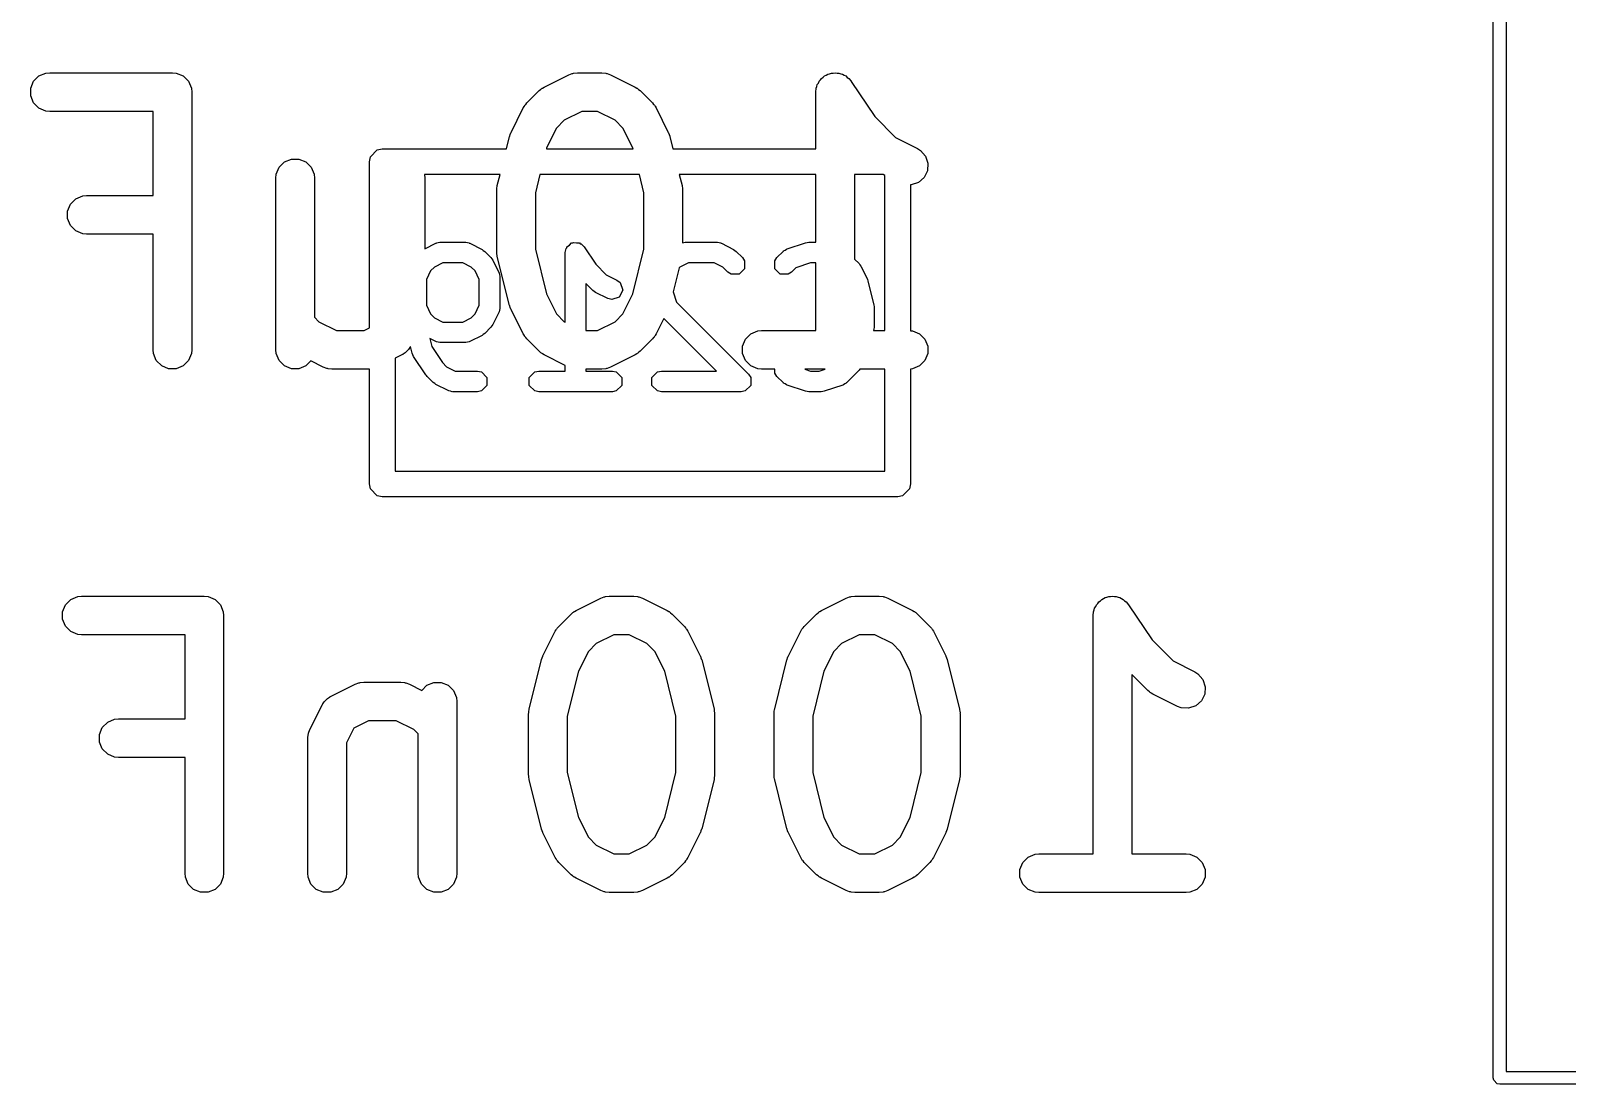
# Model space of a CAD drawing. Header units: inches. Extents: x 0.31 to 2.98, y 0.29 to 1.78.
# Drawn here: x 1.7416 to 1.9763, y 1.0429 to 1.2038 of the extents above; entities that cross this region are included whole.
import ezdxf

# ---------------------------------------------------------------- set-up
doc = ezdxf.new("R2010")
doc.units = ezdxf.units.IN
doc.header["$MEASUREMENT"] = 0
doc.layers.add('BLACK', color=250, linetype='CONTINUOUS')

msp = doc.modelspace()

# ---------------------------------------------------------------- linework, layer by layer
at = {"layer": 'BLACK', "linetype": 'CONTINUOUS'}
for p, q in [((1.96498, 1.04392), (1.96498, 1.2644)), ((1.96695, 1.26341), (1.96695, 1.04491)), ((1.74283, 1.1969), (1.74389, 1.19734)), ((1.74389, 1.19734), (1.74447, 1.1974)), ((1.74447, 1.1974), (1.76322, 1.1974)), ((1.76322, 1.1974), (1.76379, 1.19734)), ((1.76379, 1.19734), (1.76486, 1.1969)), ((1.82001, 1.19521), (1.82376, 1.19709)), ((1.82376, 1.19709), (1.8243, 1.19729)), ((1.8243, 1.19729), (1.82441, 1.1973)), ((1.82441, 1.1973), (1.82451, 1.19734)), ((1.82451, 1.19734), (1.82508, 1.1974)), ((1.82508, 1.1974), (1.82883, 1.1974)), ((1.82883, 1.1974), (1.82941, 1.19734)), ((1.82941, 1.19734), (1.82951, 1.1973)), ((1.82951, 1.1973), (1.82961, 1.19729)), ((1.82961, 1.19729), (1.83015, 1.19709)), ((1.83015, 1.19709), (1.8339, 1.19521)), ((1.86308, 1.19701), (1.86333, 1.19718)), ((1.86333, 1.19718), (1.86361, 1.19723)), ((1.86361, 1.19723), (1.86388, 1.19734)), ((1.86388, 1.19734), (1.86417, 1.19734)), ((1.86417, 1.19734), (1.86446, 1.1974)), ((1.86446, 1.1974), (1.86474, 1.19734)), ((1.86474, 1.19734), (1.86503, 1.19734)), ((1.86503, 1.19734), (1.8653, 1.19723)), ((1.8653, 1.19723), (1.86559, 1.19717)), ((1.86559, 1.19717), (1.86583, 1.19701)), ((1.74157, 1.19502), (1.74201, 1.19609)), ((1.74157, 1.19387), (1.74157, 1.19502)), ((1.74201, 1.19609), (1.74283, 1.1969)), ((1.76486, 1.1969), (1.76567, 1.19609)), ((1.76567, 1.19609), (1.76611, 1.19502)), ((1.76611, 1.19502), (1.76617, 1.19445)), ((1.81925, 1.19466), (1.81947, 1.19485)), ((1.81947, 1.19485), (1.81952, 1.1949)), ((1.81952, 1.1949), (1.81961, 1.19496)), ((1.81961, 1.19496), (1.81969, 1.19503)), ((1.81969, 1.19503), (1.81977, 1.19506)), ((1.81977, 1.19506), (1.82001, 1.19521)), ((1.8339, 1.19521), (1.83415, 1.19506)), ((1.83415, 1.19506), (1.83422, 1.19503)), ((1.83422, 1.19503), (1.8343, 1.19496)), ((1.8343, 1.19496), (1.83439, 1.1949)), ((1.83439, 1.1949), (1.83444, 1.19485)), ((1.83444, 1.19485), (1.83467, 1.19466)), ((1.8615, 1.19445), (1.86156, 1.19502)), ((1.86156, 1.19502), (1.86167, 1.19529)), ((1.86167, 1.19529), (1.86173, 1.19558)), ((1.86173, 1.19558), (1.86189, 1.19582)), ((1.86189, 1.19582), (1.862, 1.19609)), ((1.862, 1.19609), (1.86221, 1.19629)), ((1.86221, 1.19629), (1.86237, 1.19654)), ((1.86237, 1.19654), (1.86261, 1.1967)), ((1.86261, 1.1967), (1.86281, 1.1969)), ((1.86281, 1.1969), (1.86308, 1.19701)), ((1.86583, 1.19701), (1.86609, 1.1969)), ((1.86609, 1.1969), (1.8663, 1.19669)), ((1.8663, 1.19669), (1.86654, 1.19653)), ((1.86654, 1.19653), (1.86691, 1.19609)), ((1.86691, 1.19609), (1.86691, 1.19609)), ((1.86691, 1.19609), (1.86691, 1.19609)), ((1.86691, 1.19609), (1.86691, 1.19608)), ((1.86691, 1.19608), (1.8705, 1.1907)), ((1.74201, 1.19281), (1.74157, 1.19387)), ((1.74283, 1.19199), (1.74201, 1.19281)), ((1.76617, 1.19445), (1.76617, 1.15508)), ((1.817, 1.19234), (1.81707, 1.19242)), ((1.81707, 1.19242), (1.81713, 1.19251)), ((1.81713, 1.19251), (1.81719, 1.19256)), ((1.81719, 1.19256), (1.81737, 1.19278)), ((1.81737, 1.19278), (1.81925, 1.19466)), ((1.83467, 1.19466), (1.83655, 1.19278)), ((1.83655, 1.19278), (1.83673, 1.19256)), ((1.83673, 1.19256), (1.83679, 1.19251)), ((1.83679, 1.19251), (1.83685, 1.19242)), ((1.83685, 1.19242), (1.83691, 1.19234)), ((1.8615, 1.18578), (1.8615, 1.19445)), ((1.8615, 1.19445), (1.8615, 1.19445)), ((1.8615, 1.19445), (1.8615, 1.19445)), ((1.8615, 1.19445), (1.8615, 1.19445)), ((1.74389, 1.19155), (1.74283, 1.19199)), ((1.74447, 1.19149), (1.74389, 1.19155)), ((1.76026, 1.19149), (1.74447, 1.19149)), ((1.76026, 1.17865), (1.76026, 1.19149)), ((1.81494, 1.18827), (1.81682, 1.19202)), ((1.81682, 1.19202), (1.81698, 1.19227)), ((1.81698, 1.19227), (1.817, 1.19234)), ((1.82308, 1.19014), (1.82189, 1.18895)), ((1.82578, 1.19149), (1.82308, 1.19014)), ((1.82814, 1.19149), (1.82578, 1.19149)), ((1.83083, 1.19014), (1.82814, 1.19149)), ((1.83203, 1.18895), (1.83083, 1.19014)), ((1.83691, 1.19234), (1.83694, 1.19227)), ((1.83694, 1.19227), (1.8371, 1.19202)), ((1.8371, 1.19202), (1.83897, 1.18827)), ((1.8705, 1.1907), (1.8737, 1.1875)), ((1.81472, 1.18766), (1.81474, 1.18771)), ((1.81474, 1.18773), (1.81483, 1.18797)), ((1.81474, 1.18771), (1.81474, 1.18773)), ((1.81483, 1.18797), (1.81492, 1.18821)), ((1.81492, 1.18821), (1.81493, 1.18823)), ((1.81493, 1.18823), (1.81494, 1.18827)), ((1.82189, 1.18895), (1.82037, 1.18592)), ((1.83355, 1.18592), (1.83203, 1.18895)), ((1.83897, 1.18827), (1.83899, 1.18823)), ((1.83899, 1.18823), (1.839, 1.18821)), ((1.839, 1.18821), (1.83909, 1.18797)), ((1.83909, 1.18797), (1.83918, 1.18773)), ((1.83918, 1.18773), (1.83918, 1.18771)), ((1.83918, 1.18771), (1.8392, 1.18766)), ((1.79346, 1.18456), (1.79452, 1.18563)), ((1.79452, 1.18563), (1.79528, 1.18578)), ((1.79528, 1.18578), (1.81425, 1.18578)), ((1.81425, 1.18578), (1.81472, 1.18766)), ((1.82037, 1.18592), (1.82034, 1.18578)), ((1.82034, 1.18578), (1.83358, 1.18578)), ((1.83358, 1.18578), (1.83355, 1.18592)), ((1.8392, 1.18766), (1.83967, 1.18578)), ((1.83967, 1.18578), (1.8615, 1.18578)), ((1.8737, 1.1875), (1.87702, 1.18584)), ((1.87702, 1.18584), (1.87751, 1.18553)), ((1.87751, 1.18553), (1.87827, 1.18466)), ((1.77951, 1.18296), (1.78032, 1.18378)), ((1.78032, 1.18378), (1.78139, 1.18422)), ((1.78139, 1.18422), (1.78254, 1.18422)), ((1.78254, 1.18422), (1.78361, 1.18378)), ((1.78361, 1.18378), (1.78442, 1.18296)), ((1.79331, 1.18381), (1.79346, 1.18456)), ((1.79331, 1.15842), (1.79331, 1.18381)), ((1.87827, 1.18466), (1.87863, 1.18357)), ((1.87863, 1.18357), (1.87855, 1.18242)), ((1.77901, 1.18132), (1.77907, 1.1819)), ((1.77901, 1.15508), (1.77901, 1.18132)), ((1.77907, 1.1819), (1.77951, 1.18296)), ((1.78442, 1.18296), (1.78486, 1.1819)), ((1.78486, 1.1819), (1.78492, 1.18132)), ((1.78492, 1.18132), (1.78492, 1.16005)), ((1.81326, 1.18184), (1.80174, 1.18184)), ((1.80174, 1.18184), (1.80179, 1.18132)), ((1.80179, 1.18132), (1.80179, 1.17051)), ((1.81285, 1.18016), (1.81326, 1.18184)), ((1.81935, 1.18184), (1.81866, 1.17908)), ((1.83457, 1.18184), (1.81935, 1.18184)), ((1.83525, 1.17908), (1.83457, 1.18184)), ((1.84065, 1.18184), (1.84107, 1.18016)), ((1.8615, 1.18184), (1.84065, 1.18184)), ((1.8615, 1.17152), (1.8615, 1.18184)), ((1.86741, 1.18184), (1.86741, 1.16894)), ((1.87181, 1.18184), (1.86741, 1.18184)), ((1.87205, 1.18172), (1.87181, 1.18184)), ((1.87205, 1.15803), (1.87205, 1.18172)), ((1.87804, 1.18139), (1.87717, 1.18063)), ((1.87855, 1.18242), (1.87804, 1.18139)), ((1.74845, 1.17815), (1.74952, 1.17859)), ((1.74952, 1.17859), (1.75009, 1.17865)), ((1.75009, 1.17865), (1.76026, 1.17865)), ((1.81276, 1.17959), (1.81279, 1.17981)), ((1.81277, 1.17955), (1.81276, 1.17959)), ((1.81276, 1.17945), (1.81277, 1.17955)), ((1.81276, 1.17007), (1.81276, 1.17945)), ((1.81279, 1.17981), (1.81281, 1.18002)), ((1.81281, 1.18002), (1.81283, 1.18006)), ((1.81283, 1.18006), (1.81285, 1.18016)), ((1.81866, 1.17908), (1.81866, 1.17044)), ((1.83525, 1.17044), (1.83525, 1.17908)), ((1.84107, 1.18016), (1.84109, 1.18006)), ((1.84109, 1.18006), (1.8411, 1.18002)), ((1.8411, 1.18002), (1.84113, 1.17981)), ((1.84113, 1.17981), (1.84116, 1.17959)), ((1.84116, 1.17959), (1.84115, 1.17955)), ((1.84115, 1.17955), (1.84116, 1.17945)), ((1.84116, 1.17945), (1.84116, 1.17142)), ((1.87607, 1.18027), (1.87598, 1.18027)), ((1.87598, 1.18027), (1.87598, 1.158)), ((1.87717, 1.18063), (1.87607, 1.18027)), ((1.7472, 1.17627), (1.74764, 1.17734)), ((1.7472, 1.17512), (1.7472, 1.17627)), ((1.74764, 1.17734), (1.74845, 1.17815)), ((1.74764, 1.17406), (1.7472, 1.17512)), ((1.74845, 1.17324), (1.74764, 1.17406)), ((1.74952, 1.1728), (1.74845, 1.17324)), ((1.75009, 1.17275), (1.74952, 1.1728)), ((1.76026, 1.17275), (1.75009, 1.17275)), ((1.76026, 1.15508), (1.76026, 1.17275)), ((1.80179, 1.17051), (1.80348, 1.17135)), ((1.80348, 1.17135), (1.80355, 1.17137)), ((1.80355, 1.17137), (1.80358, 1.1714)), ((1.80358, 1.1714), (1.80383, 1.17145)), ((1.80383, 1.17145), (1.80407, 1.17152)), ((1.80407, 1.17152), (1.8041, 1.1715)), ((1.8041, 1.1715), (1.80418, 1.17152)), ((1.80418, 1.17152), (1.80793, 1.17152)), ((1.80793, 1.17152), (1.80801, 1.1715)), ((1.80801, 1.1715), (1.80804, 1.17152)), ((1.80804, 1.17152), (1.80829, 1.17145)), ((1.80829, 1.17145), (1.80853, 1.1714)), ((1.80853, 1.1714), (1.80856, 1.17137)), ((1.80856, 1.17137), (1.80863, 1.17135)), ((1.80863, 1.17135), (1.81051, 1.17042)), ((1.82388, 1.17108), (1.8242, 1.1714)), ((1.8242, 1.1714), (1.82436, 1.1714)), ((1.82436, 1.1714), (1.8245, 1.17149)), ((1.8245, 1.17149), (1.82495, 1.1714)), ((1.82495, 1.1714), (1.82541, 1.1714)), ((1.82541, 1.1714), (1.82552, 1.17129)), ((1.82552, 1.17129), (1.82568, 1.17125)), ((1.84116, 1.17142), (1.84132, 1.17145)), ((1.84132, 1.17145), (1.84156, 1.17152)), ((1.84156, 1.17152), (1.8416, 1.1715)), ((1.8416, 1.1715), (1.84168, 1.17152)), ((1.84168, 1.17152), (1.84636, 1.17152)), ((1.84636, 1.17152), (1.84644, 1.1715)), ((1.84644, 1.1715), (1.84647, 1.17152)), ((1.84647, 1.17152), (1.84672, 1.17145)), ((1.84672, 1.17145), (1.84697, 1.1714)), ((1.84697, 1.1714), (1.84699, 1.17137)), ((1.84699, 1.17137), (1.84707, 1.17135)), ((1.84707, 1.17135), (1.84894, 1.17042)), ((1.85711, 1.1705), (1.85993, 1.17144)), ((1.85993, 1.17144), (1.86018, 1.17147)), ((1.86018, 1.17147), (1.86042, 1.17152)), ((1.86042, 1.17152), (1.8615, 1.17152)), ((1.81051, 1.17042), (1.81071, 1.17026)), ((1.81071, 1.17026), (1.81092, 1.17012)), ((1.81092, 1.17012), (1.81186, 1.16918)), ((1.81186, 1.16918), (1.812, 1.16897)), ((1.812, 1.16897), (1.81215, 1.16877)), ((1.81277, 1.16997), (1.81276, 1.17007)), ((1.81276, 1.16993), (1.81277, 1.16997)), ((1.81279, 1.16972), (1.81276, 1.16993)), ((1.81281, 1.1695), (1.81279, 1.16972)), ((1.81283, 1.16946), (1.81281, 1.1695)), ((1.81285, 1.16936), (1.81283, 1.16946)), ((1.81472, 1.16186), (1.81285, 1.16936)), ((1.81866, 1.17044), (1.82037, 1.16361)), ((1.82323, 1.16994), (1.82335, 1.17055)), ((1.82323, 1.15931), (1.82323, 1.16994)), ((1.82335, 1.17055), (1.82346, 1.17066)), ((1.82346, 1.17066), (1.82349, 1.17082)), ((1.82349, 1.17082), (1.82388, 1.17108)), ((1.82568, 1.17125), (1.82611, 1.17082)), ((1.82611, 1.17082), (1.8279, 1.16814)), ((1.83355, 1.16361), (1.83525, 1.17044)), ((1.84894, 1.17042), (1.84914, 1.17026)), ((1.84914, 1.17026), (1.84935, 1.17012)), ((1.84935, 1.17012), (1.85029, 1.16918)), ((1.85029, 1.16918), (1.85063, 1.16867)), ((1.85522, 1.16867), (1.85556, 1.16918)), ((1.85556, 1.16918), (1.8565, 1.17012)), ((1.8565, 1.17012), (1.85656, 1.17016)), ((1.85656, 1.17016), (1.85658, 1.1702)), ((1.85658, 1.1702), (1.8568, 1.17032)), ((1.8568, 1.17032), (1.85701, 1.17046)), ((1.85701, 1.17046), (1.85705, 1.17046)), ((1.85705, 1.17046), (1.85711, 1.1705)), ((1.86741, 1.16894), (1.8681, 1.16825)), ((1.80266, 1.16714), (1.80201, 1.16582)), ((1.80324, 1.16771), (1.80266, 1.16714)), ((1.80455, 1.16837), (1.80324, 1.16771)), ((1.80756, 1.16837), (1.80455, 1.16837)), ((1.80887, 1.16771), (1.80756, 1.16837)), ((1.80945, 1.16714), (1.80887, 1.16771)), ((1.8101, 1.16582), (1.80945, 1.16714)), ((1.81215, 1.16877), (1.81309, 1.1669)), ((1.81309, 1.1669), (1.81311, 1.16682)), ((1.81311, 1.16682), (1.81313, 1.1668)), ((1.81313, 1.1668), (1.81318, 1.16655)), ((1.8279, 1.16814), (1.82949, 1.16655)), ((1.84064, 1.16762), (1.83972, 1.16393)), ((1.84073, 1.16771), (1.84064, 1.16762)), ((1.84205, 1.16837), (1.84073, 1.16771)), ((1.84599, 1.16837), (1.84205, 1.16837)), ((1.8473, 1.16771), (1.84599, 1.16837)), ((1.84806, 1.16696), (1.8473, 1.16771)), ((1.84857, 1.16662), (1.84806, 1.16696)), ((1.84978, 1.16662), (1.84857, 1.16662)), ((1.85063, 1.16747), (1.84978, 1.16662)), ((1.85063, 1.16867), (1.85063, 1.16747)), ((1.85522, 1.16747), (1.85522, 1.16867)), ((1.85607, 1.16662), (1.85522, 1.16747)), ((1.85728, 1.16662), (1.85607, 1.16662)), ((1.85779, 1.16696), (1.85728, 1.16662)), ((1.85846, 1.16763), (1.85779, 1.16696)), ((1.86068, 1.16837), (1.85846, 1.16763)), ((1.8615, 1.16837), (1.86068, 1.16837)), ((1.8615, 1.15803), (1.8615, 1.16837)), ((1.8681, 1.16825), (1.86824, 1.16804)), ((1.86824, 1.16804), (1.86839, 1.16784)), ((1.86839, 1.16784), (1.86933, 1.16596)), ((1.80201, 1.16582), (1.80201, 1.16188)), ((1.8101, 1.16188), (1.8101, 1.16582)), ((1.81318, 1.16655), (1.81325, 1.16631)), ((1.81325, 1.16631), (1.81324, 1.16627)), ((1.81324, 1.16627), (1.81325, 1.1662)), ((1.81325, 1.1662), (1.81325, 1.16151)), ((1.82744, 1.16414), (1.82638, 1.16521)), ((1.82638, 1.16521), (1.82638, 1.15803)), ((1.82949, 1.16655), (1.83113, 1.16573)), ((1.83113, 1.16573), (1.83162, 1.16535)), ((1.83162, 1.16535), (1.832, 1.16421)), ((1.86933, 1.16596), (1.86938, 1.1658)), ((1.86938, 1.1658), (1.86945, 1.16564)), ((1.86945, 1.16564), (1.87039, 1.16189)), ((1.80201, 1.16188), (1.80266, 1.16057)), ((1.80945, 1.16057), (1.8101, 1.16188)), ((1.82037, 1.16361), (1.82189, 1.16057)), ((1.82765, 1.164), (1.82744, 1.16414)), ((1.82785, 1.16385), (1.82765, 1.164)), ((1.82972, 1.16291), (1.82785, 1.16385)), ((1.83032, 1.16275), (1.82972, 1.16291)), ((1.83146, 1.16313), (1.83032, 1.16275)), ((1.832, 1.16421), (1.83146, 1.16313)), ((1.83203, 1.16057), (1.83355, 1.16361)), ((1.83972, 1.16393), (1.84024, 1.16236)), ((1.84024, 1.16236), (1.85123, 1.15137)), ((1.87039, 1.16189), (1.8704, 1.1617)), ((1.78492, 1.16005), (1.78559, 1.15938)), ((1.80266, 1.16057), (1.80324, 1.15999)), ((1.80324, 1.15999), (1.80455, 1.15933)), ((1.80756, 1.15933), (1.80887, 1.15999)), ((1.80887, 1.15999), (1.80945, 1.16057)), ((1.81309, 1.1608), (1.81215, 1.15893)), ((1.81311, 1.16088), (1.81309, 1.1608)), ((1.81313, 1.16091), (1.81311, 1.16088)), ((1.81318, 1.16115), (1.81313, 1.16091)), ((1.81325, 1.1614), (1.81318, 1.16115)), ((1.81325, 1.16151), (1.81324, 1.16143)), ((1.81324, 1.16143), (1.81325, 1.1614)), ((1.81474, 1.16182), (1.81472, 1.16186)), ((1.81474, 1.1618), (1.81474, 1.16182)), ((1.81483, 1.16156), (1.81474, 1.1618)), ((1.81492, 1.16131), (1.81483, 1.16156)), ((1.81493, 1.1613), (1.81492, 1.16131)), ((1.81494, 1.16125), (1.81493, 1.1613)), ((1.81682, 1.15751), (1.81494, 1.16125)), ((1.82189, 1.16057), (1.82308, 1.15938)), ((1.83083, 1.15938), (1.83203, 1.16057)), ((1.83828, 1.15987), (1.8371, 1.15751)), ((1.84631, 1.15183), (1.83828, 1.15987)), ((1.8704, 1.1617), (1.87043, 1.16151)), ((1.87043, 1.16151), (1.87043, 1.1587)), ((1.78559, 1.15938), (1.78829, 1.15803)), ((1.78829, 1.15803), (1.79252, 1.15803)), ((1.79252, 1.15803), (1.79331, 1.15842)), ((1.80455, 1.15933), (1.80756, 1.15933)), ((1.81051, 1.15729), (1.80863, 1.15635)), ((1.81071, 1.15744), (1.81051, 1.15729)), ((1.81092, 1.15758), (1.81071, 1.15744)), ((1.81186, 1.15852), (1.81092, 1.15758)), ((1.812, 1.15873), (1.81186, 1.15852)), ((1.81215, 1.15893), (1.812, 1.15873)), ((1.81698, 1.15726), (1.81682, 1.15751)), ((1.817, 1.15719), (1.81698, 1.15726)), ((1.81707, 1.1571), (1.817, 1.15719)), ((1.82308, 1.15938), (1.82323, 1.15931)), ((1.82638, 1.15803), (1.82814, 1.15803)), ((1.82814, 1.15803), (1.83083, 1.15938)), ((1.83691, 1.15719), (1.83685, 1.1571)), ((1.83694, 1.15726), (1.83691, 1.15719)), ((1.8371, 1.15751), (1.83694, 1.15726)), ((1.85075, 1.15672), (1.85157, 1.15753)), ((1.85157, 1.15753), (1.85263, 1.15797)), ((1.85263, 1.15797), (1.85321, 1.15803)), ((1.85321, 1.15803), (1.8615, 1.15803)), ((1.87039, 1.15831), (1.87032, 1.15803)), ((1.87032, 1.15803), (1.87205, 1.15803)), ((1.8704, 1.15851), (1.87039, 1.15831)), ((1.87043, 1.1587), (1.8704, 1.15851)), ((1.87598, 1.158), (1.87628, 1.15797)), ((1.87628, 1.15797), (1.87734, 1.15753)), ((1.87734, 1.15753), (1.87816, 1.15672)), ((1.76032, 1.1545), (1.76026, 1.15508)), ((1.76617, 1.15508), (1.76611, 1.1545)), ((1.77907, 1.1545), (1.77901, 1.15508)), ((1.79902, 1.1549), (1.79877, 1.15462)), ((1.7993, 1.15514), (1.79902, 1.1549)), ((1.79948, 1.15543), (1.7993, 1.15514)), ((1.79953, 1.15549), (1.79948, 1.15543)), ((1.79954, 1.15553), (1.79953, 1.15549)), ((1.79958, 1.1556), (1.79954, 1.15553)), ((1.79984, 1.15456), (1.79958, 1.1556)), ((1.80348, 1.15635), (1.80252, 1.15683)), ((1.80252, 1.15683), (1.80283, 1.15559)), ((1.80283, 1.15559), (1.80447, 1.15314)), ((1.80355, 1.15633), (1.80348, 1.15635)), ((1.80358, 1.1563), (1.80355, 1.15633)), ((1.80383, 1.15625), (1.80358, 1.1563)), ((1.80407, 1.15619), (1.80383, 1.15625)), ((1.8041, 1.1562), (1.80407, 1.15619)), ((1.80418, 1.15618), (1.8041, 1.1562)), ((1.80793, 1.15618), (1.80418, 1.15618)), ((1.80801, 1.1562), (1.80793, 1.15618)), ((1.80804, 1.15619), (1.80801, 1.1562)), ((1.80829, 1.15625), (1.80804, 1.15619)), ((1.80853, 1.1563), (1.80829, 1.15625)), ((1.80856, 1.15633), (1.80853, 1.1563)), ((1.80863, 1.15635), (1.80856, 1.15633)), ((1.81713, 1.15702), (1.81707, 1.1571)), ((1.81719, 1.15696), (1.81713, 1.15702)), ((1.81737, 1.15674), (1.81719, 1.15696)), ((1.81925, 1.15486), (1.81737, 1.15674)), ((1.81947, 1.15468), (1.81925, 1.15486)), ((1.83467, 1.15486), (1.83444, 1.15468)), ((1.83655, 1.15674), (1.83467, 1.15486)), ((1.83673, 1.15696), (1.83655, 1.15674)), ((1.83679, 1.15702), (1.83673, 1.15696)), ((1.83685, 1.1571), (1.83679, 1.15702)), ((1.85031, 1.15565), (1.85075, 1.15672)), ((1.85031, 1.1545), (1.85031, 1.15565)), ((1.87816, 1.15672), (1.8786, 1.15565)), ((1.8786, 1.15565), (1.8786, 1.1545)), ((1.76076, 1.15344), (1.76032, 1.1545)), ((1.76158, 1.15262), (1.76076, 1.15344)), ((1.76264, 1.15218), (1.76158, 1.15262)), ((1.76486, 1.15262), (1.76379, 1.15218)), ((1.76567, 1.15344), (1.76486, 1.15262)), ((1.76611, 1.1545), (1.76567, 1.15344)), ((1.77951, 1.15344), (1.77907, 1.1545)), ((1.78032, 1.15262), (1.77951, 1.15344)), ((1.78139, 1.15218), (1.78032, 1.15262)), ((1.78361, 1.15262), (1.78254, 1.15218)), ((1.78437, 1.15338), (1.78361, 1.15262)), ((1.78627, 1.15243), (1.78437, 1.15338)), ((1.79828, 1.15431), (1.79724, 1.15379)), ((1.79724, 1.15379), (1.79724, 1.13656)), ((1.79838, 1.15437), (1.79828, 1.15431)), ((1.79843, 1.15439), (1.79838, 1.15437)), ((1.79848, 1.15443), (1.79843, 1.15439)), ((1.79877, 1.15462), (1.79848, 1.15443)), ((1.79996, 1.15432), (1.79984, 1.15456)), ((1.80006, 1.15407), (1.79996, 1.15432)), ((1.80193, 1.15126), (1.80006, 1.15407)), ((1.80447, 1.15314), (1.80511, 1.15249)), ((1.80511, 1.15249), (1.80643, 1.15183)), ((1.81952, 1.15462), (1.81947, 1.15468)), ((1.81961, 1.15456), (1.81952, 1.15462)), ((1.81969, 1.1545), (1.81961, 1.15456)), ((1.81977, 1.15447), (1.81969, 1.1545)), ((1.82001, 1.15431), (1.81977, 1.15447)), ((1.82323, 1.1527), (1.82001, 1.15431)), ((1.82323, 1.15183), (1.82323, 1.1527)), ((1.8339, 1.15431), (1.83015, 1.15243)), ((1.83415, 1.15447), (1.8339, 1.15431)), ((1.83422, 1.1545), (1.83415, 1.15447)), ((1.8343, 1.15456), (1.83422, 1.1545)), ((1.83439, 1.15462), (1.8343, 1.15456)), ((1.83444, 1.15468), (1.83439, 1.15462)), ((1.85075, 1.15344), (1.85031, 1.1545)), ((1.85157, 1.15262), (1.85075, 1.15344)), ((1.85263, 1.15218), (1.85157, 1.15262)), ((1.87734, 1.15262), (1.87628, 1.15218)), ((1.87816, 1.15344), (1.87734, 1.15262)), ((1.8786, 1.1545), (1.87816, 1.15344)), ((1.76379, 1.15218), (1.76264, 1.15218)), ((1.78254, 1.15218), (1.78139, 1.15218)), ((1.78681, 1.15223), (1.78627, 1.15243)), ((1.78691, 1.15222), (1.78681, 1.15223)), ((1.78701, 1.15218), (1.78691, 1.15222)), ((1.78759, 1.15212), (1.78701, 1.15218)), ((1.79321, 1.15212), (1.78759, 1.15212)), ((1.79331, 1.15213), (1.79321, 1.15212)), ((1.79331, 1.1346), (1.79331, 1.15213)), ((1.80204, 1.15115), (1.80193, 1.15126)), ((1.80213, 1.15102), (1.80204, 1.15115)), ((1.80307, 1.15008), (1.80213, 1.15102)), ((1.80643, 1.15183), (1.8098, 1.15183)), ((1.8098, 1.15183), (1.81041, 1.15171)), ((1.81041, 1.15171), (1.81126, 1.15086)), ((1.81126, 1.15086), (1.81126, 1.14966)), ((1.81772, 1.15086), (1.81858, 1.15171)), ((1.81772, 1.14966), (1.81772, 1.15086)), ((1.81858, 1.15171), (1.81918, 1.15183)), ((1.81918, 1.15183), (1.82323, 1.15183)), ((1.82883, 1.15212), (1.82638, 1.15212)), ((1.82638, 1.15212), (1.82638, 1.15183)), ((1.82638, 1.15183), (1.83043, 1.15183)), ((1.82941, 1.15218), (1.82883, 1.15212)), ((1.82951, 1.15222), (1.82941, 1.15218)), ((1.82961, 1.15223), (1.82951, 1.15222)), ((1.83015, 1.15243), (1.82961, 1.15223)), ((1.83043, 1.15183), (1.83103, 1.15171)), ((1.83103, 1.15171), (1.83188, 1.15086)), ((1.83188, 1.15086), (1.83188, 1.14966)), ((1.83647, 1.15086), (1.83732, 1.15171)), ((1.83647, 1.14966), (1.83647, 1.15086)), ((1.83732, 1.15171), (1.83793, 1.15183)), ((1.83793, 1.15183), (1.84631, 1.15183)), ((1.85123, 1.15137), (1.85157, 1.15086)), ((1.85157, 1.15086), (1.85157, 1.14966)), ((1.85321, 1.15212), (1.85263, 1.15218)), ((1.85522, 1.15212), (1.85321, 1.15212)), ((1.85522, 1.15153), (1.85522, 1.15212)), ((1.85556, 1.15102), (1.85522, 1.15153)), ((1.8565, 1.15008), (1.85556, 1.15102)), ((1.85981, 1.15212), (1.86068, 1.15183)), ((1.86291, 1.15212), (1.85981, 1.15212)), ((1.86068, 1.15183), (1.86204, 1.15183)), ((1.86204, 1.15183), (1.86291, 1.15212)), ((1.8681, 1.15196), (1.86622, 1.15008)), ((1.86821, 1.15212), (1.8681, 1.15196)), ((1.87205, 1.15212), (1.86821, 1.15212)), ((1.87205, 1.13656), (1.87205, 1.15212)), ((1.87628, 1.15218), (1.87598, 1.15215)), ((1.87598, 1.15215), (1.87598, 1.1346)), ((1.80328, 1.14994), (1.80307, 1.15008)), ((1.80348, 1.14979), (1.80328, 1.14994)), ((1.80535, 1.14885), (1.80348, 1.14979)), ((1.80543, 1.14883), (1.80535, 1.14885)), ((1.80545, 1.1488), (1.80543, 1.14883)), ((1.8057, 1.14876), (1.80545, 1.1488)), ((1.80594, 1.14869), (1.8057, 1.14876)), ((1.80598, 1.1487), (1.80594, 1.14869)), ((1.80606, 1.14869), (1.80598, 1.1487)), ((1.8098, 1.14869), (1.80606, 1.14869)), ((1.81041, 1.1488), (1.8098, 1.14869)), ((1.81126, 1.14966), (1.81041, 1.1488)), ((1.81858, 1.1488), (1.81772, 1.14966)), ((1.81918, 1.14869), (1.81858, 1.1488)), ((1.83043, 1.14869), (1.81918, 1.14869)), ((1.83103, 1.1488), (1.83043, 1.14869)), ((1.83188, 1.14966), (1.83103, 1.1488)), ((1.83732, 1.1488), (1.83647, 1.14966)), ((1.83793, 1.14869), (1.83732, 1.1488)), ((1.85011, 1.14869), (1.83793, 1.14869)), ((1.85072, 1.1488), (1.85011, 1.14869)), ((1.85157, 1.14966), (1.85072, 1.1488)), ((1.85072, 1.1488), (1.85072, 1.1488)), ((1.85656, 1.15004), (1.8565, 1.15008)), ((1.85658, 1.15001), (1.85656, 1.15004)), ((1.8568, 1.14988), (1.85658, 1.15001)), ((1.85701, 1.14974), (1.8568, 1.14988)), ((1.85705, 1.14974), (1.85701, 1.14974)), ((1.85711, 1.1497), (1.85705, 1.14974)), ((1.85993, 1.14877), (1.85711, 1.1497)), ((1.86018, 1.14873), (1.85993, 1.14877)), ((1.86042, 1.14869), (1.86018, 1.14873)), ((1.8623, 1.14869), (1.86042, 1.14869)), ((1.86255, 1.14873), (1.8623, 1.14869)), ((1.8628, 1.14877), (1.86255, 1.14873)), ((1.86561, 1.1497), (1.8628, 1.14877)), ((1.86568, 1.14974), (1.86561, 1.1497)), ((1.86571, 1.14974), (1.86568, 1.14974)), ((1.86592, 1.14988), (1.86571, 1.14974)), ((1.86614, 1.15001), (1.86592, 1.14988)), ((1.86616, 1.15004), (1.86614, 1.15001)), ((1.86622, 1.15008), (1.86616, 1.15004)), ((1.79724, 1.13656), (1.87205, 1.13656)), ((1.79346, 1.13384), (1.79331, 1.1346)), ((1.79452, 1.13278), (1.79346, 1.13384)), ((1.87583, 1.13384), (1.87477, 1.13278)), ((1.87598, 1.1346), (1.87583, 1.13384)), ((1.79528, 1.13263), (1.79452, 1.13278)), ((1.87402, 1.13263), (1.79528, 1.13263)), ((1.87477, 1.13278), (1.87402, 1.13263)), ((1.7477, 1.11698), (1.74877, 1.11742)), ((1.74877, 1.11742), (1.74934, 1.11748)), ((1.74934, 1.11748), (1.76809, 1.11748)), ((1.76809, 1.11748), (1.76867, 1.11742)), ((1.76867, 1.11742), (1.76973, 1.11698)), ((1.82864, 1.11717), (1.82918, 1.11737)), ((1.82918, 1.11737), (1.82928, 1.11738)), ((1.82928, 1.11738), (1.82938, 1.11742)), ((1.82938, 1.11742), (1.82996, 1.11748)), ((1.82996, 1.11748), (1.83371, 1.11748)), ((1.83371, 1.11748), (1.83428, 1.11742)), ((1.83428, 1.11742), (1.83438, 1.11738)), ((1.83438, 1.11738), (1.83449, 1.11737)), ((1.83449, 1.11737), (1.83503, 1.11717)), ((1.86613, 1.11717), (1.86667, 1.11737)), ((1.86667, 1.11737), (1.86678, 1.11738)), ((1.86678, 1.11738), (1.86688, 1.11742)), ((1.86688, 1.11742), (1.86745, 1.11748)), ((1.86745, 1.11748), (1.8712, 1.11748)), ((1.8712, 1.11748), (1.87178, 1.11742)), ((1.87178, 1.11742), (1.87188, 1.11738)), ((1.87188, 1.11738), (1.87198, 1.11737)), ((1.87198, 1.11737), (1.87252, 1.11717)), ((1.9057, 1.11725), (1.90598, 1.11731)), ((1.90598, 1.11731), (1.90625, 1.11742)), ((1.90625, 1.11742), (1.90654, 1.11742)), ((1.90654, 1.11742), (1.90683, 1.11748)), ((1.90683, 1.11748), (1.90711, 1.11742)), ((1.90711, 1.11742), (1.9074, 1.11742)), ((1.9074, 1.11742), (1.90767, 1.11731)), ((1.90767, 1.11731), (1.90796, 1.11725)), ((1.74645, 1.1151), (1.74689, 1.11617)), ((1.74645, 1.11395), (1.74645, 1.1151)), ((1.74689, 1.11617), (1.7477, 1.11698)), ((1.76973, 1.11698), (1.77055, 1.11617)), ((1.77055, 1.11617), (1.77099, 1.1151)), ((1.77099, 1.1151), (1.77104, 1.11452)), ((1.82435, 1.11492), (1.8244, 1.11498)), ((1.8244, 1.11498), (1.82449, 1.11504)), ((1.82449, 1.11504), (1.82457, 1.11511)), ((1.82457, 1.11511), (1.82464, 1.11514)), ((1.82464, 1.11514), (1.82489, 1.11529)), ((1.82489, 1.11529), (1.82864, 1.11717)), ((1.83503, 1.11717), (1.83878, 1.11529)), ((1.83878, 1.11529), (1.83903, 1.11514)), ((1.83903, 1.11514), (1.8391, 1.11511)), ((1.8391, 1.11511), (1.83918, 1.11504)), ((1.83918, 1.11504), (1.83927, 1.11498)), ((1.83927, 1.11498), (1.83932, 1.11492)), ((1.86184, 1.11492), (1.86189, 1.11498)), ((1.86189, 1.11498), (1.86198, 1.11504)), ((1.86198, 1.11504), (1.86206, 1.11511)), ((1.86206, 1.11511), (1.86214, 1.11514)), ((1.86214, 1.11514), (1.86238, 1.11529)), ((1.86238, 1.11529), (1.86613, 1.11717)), ((1.87252, 1.11717), (1.87627, 1.11529)), ((1.87627, 1.11529), (1.87652, 1.11514)), ((1.87652, 1.11514), (1.87659, 1.11511)), ((1.87659, 1.11511), (1.87667, 1.11504)), ((1.87667, 1.11504), (1.87676, 1.11498)), ((1.87676, 1.11498), (1.87681, 1.11492)), ((1.90387, 1.11453), (1.90393, 1.1151)), ((1.90393, 1.1151), (1.90404, 1.11537)), ((1.90404, 1.11537), (1.9041, 1.11566)), ((1.9041, 1.11566), (1.90426, 1.1159)), ((1.90426, 1.1159), (1.90437, 1.11617)), ((1.90437, 1.11617), (1.90458, 1.11637)), ((1.90458, 1.11637), (1.90474, 1.11661)), ((1.90474, 1.11661), (1.90498, 1.11678)), ((1.90498, 1.11678), (1.90518, 1.11698)), ((1.90518, 1.11698), (1.90545, 1.11709)), ((1.90545, 1.11709), (1.9057, 1.11725)), ((1.90796, 1.11725), (1.9082, 1.11709)), ((1.9082, 1.11709), (1.90846, 1.11698)), ((1.90846, 1.11698), (1.90867, 1.11677)), ((1.90867, 1.11677), (1.90891, 1.11661)), ((1.90891, 1.11661), (1.90928, 1.11617)), ((1.90928, 1.11617), (1.90928, 1.11617)), ((1.90928, 1.11617), (1.90928, 1.11616)), ((1.90928, 1.11616), (1.90928, 1.11616)), ((1.90928, 1.11616), (1.91287, 1.11078)), ((1.74689, 1.11288), (1.74645, 1.11395)), ((1.7477, 1.11207), (1.74689, 1.11288)), ((1.77104, 1.11452), (1.77104, 1.07515)), ((1.82195, 1.1125), (1.822, 1.11259)), ((1.822, 1.11259), (1.82206, 1.11264)), ((1.82206, 1.11264), (1.82225, 1.11286)), ((1.82225, 1.11286), (1.82412, 1.11474)), ((1.82412, 1.11474), (1.82435, 1.11492)), ((1.83932, 1.11492), (1.83955, 1.11474)), ((1.83955, 1.11474), (1.84142, 1.11286)), ((1.84142, 1.11286), (1.84161, 1.11264)), ((1.84161, 1.11264), (1.84167, 1.11259)), ((1.84167, 1.11259), (1.84172, 1.1125)), ((1.85944, 1.1125), (1.8595, 1.11259)), ((1.8595, 1.11259), (1.85956, 1.11264)), ((1.85956, 1.11264), (1.85974, 1.11286)), ((1.85974, 1.11286), (1.86162, 1.11474)), ((1.86162, 1.11474), (1.86184, 1.11492)), ((1.87681, 1.11492), (1.87704, 1.11474)), ((1.87704, 1.11474), (1.87892, 1.11286)), ((1.87892, 1.11286), (1.8791, 1.11264)), ((1.8791, 1.11264), (1.87916, 1.11259)), ((1.87916, 1.11259), (1.87922, 1.1125)), ((1.90387, 1.11452), (1.90387, 1.11453)), ((1.90387, 1.11453), (1.90387, 1.11453)), ((1.90387, 1.11453), (1.90387, 1.11453)), ((1.90387, 1.07811), (1.90387, 1.11452)), ((1.74877, 1.11163), (1.7477, 1.11207)), ((1.74934, 1.11157), (1.74877, 1.11163)), ((1.76514, 1.11157), (1.74934, 1.11157)), ((1.76514, 1.09873), (1.76514, 1.11157)), ((1.81982, 1.10835), (1.82169, 1.1121)), ((1.82169, 1.1121), (1.82185, 1.11234)), ((1.82185, 1.11234), (1.82188, 1.11242)), ((1.82188, 1.11242), (1.82195, 1.1125)), ((1.83066, 1.11157), (1.82796, 1.11022)), ((1.83301, 1.11157), (1.83066, 1.11157)), ((1.83571, 1.11022), (1.83301, 1.11157)), ((1.84172, 1.1125), (1.84179, 1.11242)), ((1.84179, 1.11242), (1.84182, 1.11234)), ((1.84182, 1.11234), (1.84197, 1.1121)), ((1.84197, 1.1121), (1.84385, 1.10835)), ((1.85731, 1.10835), (1.85919, 1.1121)), ((1.85919, 1.1121), (1.85934, 1.11234)), ((1.85934, 1.11234), (1.85937, 1.11242)), ((1.85937, 1.11242), (1.85944, 1.1125)), ((1.86815, 1.11157), (1.86545, 1.11022)), ((1.87051, 1.11157), (1.86815, 1.11157)), ((1.8732, 1.11022), (1.87051, 1.11157)), ((1.87922, 1.1125), (1.87928, 1.11242)), ((1.87928, 1.11242), (1.87931, 1.11234)), ((1.87931, 1.11234), (1.87947, 1.1121)), ((1.87947, 1.1121), (1.88134, 1.10835)), ((1.91287, 1.11078), (1.91607, 1.10758)), ((1.81961, 1.10781), (1.8197, 1.10805)), ((1.8197, 1.10805), (1.81979, 1.10829)), ((1.81979, 1.10829), (1.8198, 1.1083)), ((1.8198, 1.1083), (1.81982, 1.10835)), ((1.82676, 1.10903), (1.82525, 1.106)), ((1.82796, 1.11022), (1.82676, 1.10903)), ((1.83691, 1.10903), (1.83571, 1.11022)), ((1.83842, 1.106), (1.83691, 1.10903)), ((1.84385, 1.10835), (1.84386, 1.1083)), ((1.84386, 1.1083), (1.84388, 1.10829)), ((1.84388, 1.10829), (1.84396, 1.10805)), ((1.84396, 1.10805), (1.84406, 1.10781)), ((1.85711, 1.10781), (1.8572, 1.10805)), ((1.8572, 1.10805), (1.85729, 1.10829)), ((1.85729, 1.10829), (1.8573, 1.1083)), ((1.8573, 1.1083), (1.85731, 1.10835)), ((1.86426, 1.10903), (1.86274, 1.106)), ((1.86545, 1.11022), (1.86426, 1.10903)), ((1.8744, 1.10903), (1.8732, 1.11022)), ((1.87592, 1.106), (1.8744, 1.10903)), ((1.88134, 1.10835), (1.88136, 1.1083)), ((1.88136, 1.1083), (1.88137, 1.10829)), ((1.88137, 1.10829), (1.88146, 1.10805)), ((1.88146, 1.10805), (1.88155, 1.10781)), ((1.81772, 1.10024), (1.8196, 1.10774)), ((1.8196, 1.10774), (1.81961, 1.10778)), ((1.81961, 1.10778), (1.81961, 1.10781)), ((1.82525, 1.106), (1.82354, 1.09916)), ((1.84013, 1.09916), (1.83842, 1.106)), ((1.84406, 1.10781), (1.84406, 1.10778)), ((1.84406, 1.10778), (1.84407, 1.10774)), ((1.84407, 1.10774), (1.84595, 1.10024)), ((1.85522, 1.10024), (1.85709, 1.10774)), ((1.85709, 1.10774), (1.85711, 1.10778)), ((1.85711, 1.10778), (1.85711, 1.10781)), ((1.86274, 1.106), (1.86103, 1.09916)), ((1.87762, 1.09916), (1.87592, 1.106)), ((1.88155, 1.10781), (1.88155, 1.10778)), ((1.88155, 1.10778), (1.88157, 1.10774)), ((1.88157, 1.10774), (1.88344, 1.10024)), ((1.91607, 1.10758), (1.91939, 1.10592)), ((1.91939, 1.10592), (1.91988, 1.10561)), ((1.91988, 1.10561), (1.92064, 1.10474)), ((1.78739, 1.10217), (1.79114, 1.10404)), ((1.79114, 1.10404), (1.79168, 1.10425)), ((1.79168, 1.10425), (1.79179, 1.10426)), ((1.79179, 1.10426), (1.79189, 1.1043)), ((1.79189, 1.1043), (1.79246, 1.10435)), ((1.79246, 1.10435), (1.79809, 1.10435)), ((1.79809, 1.10435), (1.79866, 1.1043)), ((1.79866, 1.1043), (1.79876, 1.10426)), ((1.79876, 1.10426), (1.79887, 1.10425)), ((1.79887, 1.10425), (1.79941, 1.10404)), ((1.79941, 1.10404), (1.80131, 1.10309)), ((1.80131, 1.10309), (1.80207, 1.10386)), ((1.80207, 1.10386), (1.80314, 1.1043)), ((1.80314, 1.1043), (1.80429, 1.1043)), ((1.80429, 1.1043), (1.80535, 1.10386)), ((1.80535, 1.10386), (1.80617, 1.10304)), ((1.91224, 1.10306), (1.90978, 1.10552)), ((1.90978, 1.10552), (1.90978, 1.07811)), ((1.92064, 1.10474), (1.921, 1.10365)), ((1.921, 1.10365), (1.92092, 1.1025)), ((1.7842, 1.0971), (1.78607, 1.10085)), ((1.78607, 1.10085), (1.78613, 1.10094)), ((1.78613, 1.10094), (1.78615, 1.10099)), ((1.78615, 1.10099), (1.7862, 1.10105)), ((1.7862, 1.10105), (1.78638, 1.10134)), ((1.78638, 1.10134), (1.78666, 1.10158)), ((1.78666, 1.10158), (1.7869, 1.10186)), ((1.7869, 1.10186), (1.7872, 1.10204)), ((1.7872, 1.10204), (1.78725, 1.10209)), ((1.78725, 1.10209), (1.7873, 1.10211)), ((1.7873, 1.10211), (1.78739, 1.10217)), ((1.80617, 1.10304), (1.80661, 1.10198)), ((1.80661, 1.10198), (1.80666, 1.1014)), ((1.80666, 1.1014), (1.80666, 1.07515)), ((1.91246, 1.10288), (1.91224, 1.10306)), ((1.91251, 1.10282), (1.91246, 1.10288)), ((1.9126, 1.10276), (1.91251, 1.10282)), ((1.91268, 1.1027), (1.9126, 1.10276)), ((1.91275, 1.10267), (1.91268, 1.1027)), ((1.913, 1.10251), (1.91275, 1.10267)), ((1.91675, 1.10064), (1.913, 1.10251)), ((1.92041, 1.10147), (1.91953, 1.10071)), ((1.92092, 1.1025), (1.92041, 1.10147)), ((1.75333, 1.09823), (1.75439, 1.09867)), ((1.75439, 1.09867), (1.75497, 1.09873)), ((1.75497, 1.09873), (1.76514, 1.09873)), ((1.81763, 1.09953), (1.81764, 1.09963)), ((1.81763, 1.09015), (1.81763, 1.09953)), ((1.81764, 1.09967), (1.81767, 1.09989)), ((1.81764, 1.09963), (1.81764, 1.09967)), ((1.81767, 1.09989), (1.81769, 1.1001)), ((1.81769, 1.1001), (1.81771, 1.10014)), ((1.81771, 1.10014), (1.81772, 1.10024)), ((1.82354, 1.09916), (1.82354, 1.09052)), ((1.84013, 1.09052), (1.84013, 1.09916)), ((1.84595, 1.10024), (1.84596, 1.10014)), ((1.84596, 1.10014), (1.84598, 1.1001)), ((1.84598, 1.1001), (1.846, 1.09989)), ((1.846, 1.09989), (1.84603, 1.09967)), ((1.84603, 1.09967), (1.84602, 1.09963)), ((1.84602, 1.09963), (1.84603, 1.09953)), ((1.84603, 1.09953), (1.84603, 1.09015)), ((1.85513, 1.09967), (1.85516, 1.09989)), ((1.85514, 1.09963), (1.85513, 1.09967)), ((1.85513, 1.09953), (1.85514, 1.09963)), ((1.85513, 1.09015), (1.85513, 1.09953)), ((1.85516, 1.09989), (1.85518, 1.1001)), ((1.85518, 1.1001), (1.8552, 1.10014)), ((1.8552, 1.10014), (1.85522, 1.10024)), ((1.86103, 1.09916), (1.86103, 1.09052)), ((1.87762, 1.09052), (1.87762, 1.09916)), ((1.88344, 1.10024), (1.88346, 1.10014)), ((1.88346, 1.10014), (1.88347, 1.1001)), ((1.88347, 1.1001), (1.88349, 1.09989)), ((1.88349, 1.09989), (1.88353, 1.09967)), ((1.88353, 1.09967), (1.88352, 1.09963)), ((1.88352, 1.09963), (1.88353, 1.09953)), ((1.88353, 1.09953), (1.88353, 1.09015)), ((1.91729, 1.10043), (1.91675, 1.10064)), ((1.91844, 1.10035), (1.91729, 1.10043)), ((1.91953, 1.10071), (1.91844, 1.10035)), ((1.75207, 1.09635), (1.75251, 1.09742)), ((1.75207, 1.0952), (1.75207, 1.09635)), ((1.75251, 1.09742), (1.75333, 1.09823)), ((1.78389, 1.09578), (1.78394, 1.09635)), ((1.78394, 1.09635), (1.78398, 1.09645)), ((1.78398, 1.09645), (1.78399, 1.09656)), ((1.78399, 1.09656), (1.7842, 1.0971)), ((1.79091, 1.09733), (1.78979, 1.09508)), ((1.79316, 1.09845), (1.79091, 1.09733)), ((1.79739, 1.09845), (1.79316, 1.09845)), ((1.80009, 1.0971), (1.79739, 1.09845)), ((1.80076, 1.09643), (1.80009, 1.0971)), ((1.80076, 1.07515), (1.80076, 1.09643)), ((1.75251, 1.09414), (1.75207, 1.0952)), ((1.75333, 1.09332), (1.75251, 1.09414)), ((1.78389, 1.07515), (1.78389, 1.09578)), ((1.78979, 1.09508), (1.78979, 1.07515)), ((1.75439, 1.09288), (1.75333, 1.09332)), ((1.75497, 1.09282), (1.75439, 1.09288)), ((1.76514, 1.09282), (1.75497, 1.09282)), ((1.76514, 1.07515), (1.76514, 1.09282)), ((1.81764, 1.09005), (1.81763, 1.09015)), ((1.81764, 1.09001), (1.81764, 1.09005)), ((1.81767, 1.08979), (1.81764, 1.09001)), ((1.81769, 1.08958), (1.81767, 1.08979)), ((1.81771, 1.08954), (1.81769, 1.08958)), ((1.81772, 1.08944), (1.81771, 1.08954)), ((1.8196, 1.08194), (1.81772, 1.08944)), ((1.82354, 1.09052), (1.82525, 1.08368)), ((1.83842, 1.08368), (1.84013, 1.09052)), ((1.84595, 1.08944), (1.84407, 1.08194)), ((1.84596, 1.08954), (1.84595, 1.08944)), ((1.84598, 1.08958), (1.84596, 1.08954)), ((1.846, 1.08979), (1.84598, 1.08958)), ((1.84603, 1.09001), (1.846, 1.08979)), ((1.84603, 1.09015), (1.84602, 1.09005)), ((1.84602, 1.09005), (1.84603, 1.09001)), ((1.85514, 1.09005), (1.85513, 1.09015)), ((1.85513, 1.09001), (1.85514, 1.09005)), ((1.85516, 1.08979), (1.85513, 1.09001)), ((1.85518, 1.08958), (1.85516, 1.08979)), ((1.8552, 1.08954), (1.85518, 1.08958)), ((1.85522, 1.08944), (1.8552, 1.08954)), ((1.85709, 1.08194), (1.85522, 1.08944)), ((1.86103, 1.09052), (1.86274, 1.08368)), ((1.87592, 1.08368), (1.87762, 1.09052)), ((1.88344, 1.08944), (1.88157, 1.08194)), ((1.88346, 1.08954), (1.88344, 1.08944)), ((1.88347, 1.08958), (1.88346, 1.08954)), ((1.88349, 1.08979), (1.88347, 1.08958)), ((1.88353, 1.09001), (1.88349, 1.08979)), ((1.88353, 1.09015), (1.88352, 1.09005)), ((1.88352, 1.09005), (1.88353, 1.09001)), ((1.82525, 1.08368), (1.82676, 1.08065)), ((1.83691, 1.08065), (1.83842, 1.08368)), ((1.86274, 1.08368), (1.86426, 1.08065)), ((1.8744, 1.08065), (1.87592, 1.08368)), ((1.81961, 1.0819), (1.8196, 1.08194)), ((1.81961, 1.08187), (1.81961, 1.0819)), ((1.8197, 1.08163), (1.81961, 1.08187)), ((1.81979, 1.08139), (1.8197, 1.08163)), ((1.8198, 1.08138), (1.81979, 1.08139)), ((1.81982, 1.08133), (1.8198, 1.08138)), ((1.82169, 1.07758), (1.81982, 1.08133)), ((1.82676, 1.08065), (1.82796, 1.07946)), ((1.83571, 1.07946), (1.83691, 1.08065)), ((1.84385, 1.08133), (1.84197, 1.07758)), ((1.84386, 1.08138), (1.84385, 1.08133)), ((1.84388, 1.08139), (1.84386, 1.08138)), ((1.84396, 1.08163), (1.84388, 1.08139)), ((1.84406, 1.08187), (1.84396, 1.08163)), ((1.84407, 1.08194), (1.84406, 1.0819)), ((1.84406, 1.0819), (1.84406, 1.08187)), ((1.85711, 1.0819), (1.85709, 1.08194)), ((1.85711, 1.08187), (1.85711, 1.0819)), ((1.8572, 1.08163), (1.85711, 1.08187)), ((1.85729, 1.08139), (1.8572, 1.08163)), ((1.8573, 1.08138), (1.85729, 1.08139)), ((1.85731, 1.08133), (1.8573, 1.08138)), ((1.85919, 1.07758), (1.85731, 1.08133)), ((1.86426, 1.08065), (1.86545, 1.07946)), ((1.8732, 1.07946), (1.8744, 1.08065)), ((1.88134, 1.08133), (1.87947, 1.07758)), ((1.88136, 1.08138), (1.88134, 1.08133)), ((1.88137, 1.08139), (1.88136, 1.08138)), ((1.88146, 1.08163), (1.88137, 1.08139)), ((1.88155, 1.08187), (1.88146, 1.08163)), ((1.88157, 1.08194), (1.88155, 1.0819)), ((1.88155, 1.0819), (1.88155, 1.08187)), ((1.82185, 1.07734), (1.82169, 1.07758)), ((1.82796, 1.07946), (1.83066, 1.07811)), ((1.83066, 1.07811), (1.83301, 1.07811)), ((1.83301, 1.07811), (1.83571, 1.07946)), ((1.84197, 1.07758), (1.84182, 1.07734)), ((1.85934, 1.07734), (1.85919, 1.07758)), ((1.86545, 1.07946), (1.86815, 1.07811)), ((1.86815, 1.07811), (1.87051, 1.07811)), ((1.87051, 1.07811), (1.8732, 1.07946)), ((1.87947, 1.07758), (1.87931, 1.07734)), ((1.89312, 1.0768), (1.89394, 1.07761)), ((1.89394, 1.07761), (1.895, 1.07805)), ((1.895, 1.07805), (1.89558, 1.07811)), ((1.89558, 1.07811), (1.90387, 1.07811)), ((1.90978, 1.07811), (1.91807, 1.07811)), ((1.91807, 1.07811), (1.91865, 1.07805)), ((1.91865, 1.07805), (1.91971, 1.07761)), ((1.91971, 1.07761), (1.92053, 1.0768)), ((1.7652, 1.07458), (1.76514, 1.07515)), ((1.77104, 1.07515), (1.77099, 1.07458)), ((1.78394, 1.07458), (1.78389, 1.07515)), ((1.78979, 1.07515), (1.78974, 1.07458)), ((1.80082, 1.07458), (1.80076, 1.07515)), ((1.80666, 1.07515), (1.80661, 1.07458)), ((1.82188, 1.07726), (1.82185, 1.07734)), ((1.82195, 1.07718), (1.82188, 1.07726)), ((1.822, 1.07709), (1.82195, 1.07718)), ((1.82206, 1.07704), (1.822, 1.07709)), ((1.82225, 1.07682), (1.82206, 1.07704)), ((1.82412, 1.07494), (1.82225, 1.07682)), ((1.84142, 1.07682), (1.83955, 1.07494)), ((1.84161, 1.07704), (1.84142, 1.07682)), ((1.84167, 1.07709), (1.84161, 1.07704)), ((1.84172, 1.07718), (1.84167, 1.07709)), ((1.84179, 1.07726), (1.84172, 1.07718)), ((1.84182, 1.07734), (1.84179, 1.07726)), ((1.85937, 1.07726), (1.85934, 1.07734)), ((1.85944, 1.07718), (1.85937, 1.07726)), ((1.8595, 1.07709), (1.85944, 1.07718)), ((1.85956, 1.07704), (1.8595, 1.07709)), ((1.85974, 1.07682), (1.85956, 1.07704)), ((1.86162, 1.07494), (1.85974, 1.07682)), ((1.87892, 1.07682), (1.87704, 1.07494)), ((1.8791, 1.07704), (1.87892, 1.07682)), ((1.87916, 1.07709), (1.8791, 1.07704)), ((1.87922, 1.07718), (1.87916, 1.07709)), ((1.87928, 1.07726), (1.87922, 1.07718)), ((1.87931, 1.07734), (1.87928, 1.07726)), ((1.89268, 1.07573), (1.89312, 1.0768)), ((1.89268, 1.07458), (1.89268, 1.07573)), ((1.92053, 1.0768), (1.92097, 1.07573)), ((1.92097, 1.07573), (1.92097, 1.07458)), ((1.76564, 1.07351), (1.7652, 1.07458)), ((1.76645, 1.0727), (1.76564, 1.07351)), ((1.76752, 1.07226), (1.76645, 1.0727)), ((1.76973, 1.0727), (1.76867, 1.07226)), ((1.77055, 1.07351), (1.76973, 1.0727)), ((1.77099, 1.07458), (1.77055, 1.07351)), ((1.78438, 1.07351), (1.78394, 1.07458)), ((1.7852, 1.0727), (1.78438, 1.07351)), ((1.78626, 1.07226), (1.7852, 1.0727)), ((1.78848, 1.0727), (1.78742, 1.07226)), ((1.78929, 1.07351), (1.78848, 1.0727)), ((1.78974, 1.07458), (1.78929, 1.07351)), ((1.80126, 1.07351), (1.80082, 1.07458)), ((1.80207, 1.0727), (1.80126, 1.07351)), ((1.80314, 1.07226), (1.80207, 1.0727)), ((1.80535, 1.0727), (1.80429, 1.07226)), ((1.80617, 1.07351), (1.80535, 1.0727)), ((1.80661, 1.07458), (1.80617, 1.07351)), ((1.82435, 1.07476), (1.82412, 1.07494)), ((1.8244, 1.0747), (1.82435, 1.07476)), ((1.82449, 1.07464), (1.8244, 1.0747)), ((1.82457, 1.07457), (1.82449, 1.07464)), ((1.82464, 1.07454), (1.82457, 1.07457)), ((1.82489, 1.07439), (1.82464, 1.07454)), ((1.82864, 1.07251), (1.82489, 1.07439)), ((1.83878, 1.07439), (1.83503, 1.07251)), ((1.83903, 1.07454), (1.83878, 1.07439)), ((1.8391, 1.07457), (1.83903, 1.07454)), ((1.83918, 1.07464), (1.8391, 1.07457)), ((1.83927, 1.0747), (1.83918, 1.07464)), ((1.83932, 1.07476), (1.83927, 1.0747)), ((1.83955, 1.07494), (1.83932, 1.07476)), ((1.86184, 1.07476), (1.86162, 1.07494)), ((1.86189, 1.0747), (1.86184, 1.07476)), ((1.86198, 1.07464), (1.86189, 1.0747)), ((1.86206, 1.07457), (1.86198, 1.07464)), ((1.86214, 1.07454), (1.86206, 1.07457)), ((1.86238, 1.07439), (1.86214, 1.07454)), ((1.86613, 1.07251), (1.86238, 1.07439)), ((1.87627, 1.07439), (1.87252, 1.07251)), ((1.87652, 1.07454), (1.87627, 1.07439)), ((1.87659, 1.07457), (1.87652, 1.07454)), ((1.87667, 1.07464), (1.87659, 1.07457)), ((1.87676, 1.0747), (1.87667, 1.07464)), ((1.87681, 1.07476), (1.87676, 1.0747)), ((1.87704, 1.07494), (1.87681, 1.07476)), ((1.89312, 1.07351), (1.89268, 1.07458)), ((1.89394, 1.0727), (1.89312, 1.07351)), ((1.895, 1.07226), (1.89394, 1.0727)), ((1.91971, 1.0727), (1.91865, 1.07226)), ((1.92053, 1.07351), (1.91971, 1.0727)), ((1.92097, 1.07458), (1.92053, 1.07351)), ((1.76867, 1.07226), (1.76752, 1.07226)), ((1.78742, 1.07226), (1.78626, 1.07226)), ((1.80429, 1.07226), (1.80314, 1.07226)), ((1.82918, 1.07231), (1.82864, 1.07251)), ((1.82928, 1.0723), (1.82918, 1.07231)), ((1.82938, 1.07226), (1.82928, 1.0723)), ((1.82996, 1.0722), (1.82938, 1.07226)), ((1.83371, 1.0722), (1.82996, 1.0722)), ((1.83428, 1.07226), (1.83371, 1.0722)), ((1.83438, 1.0723), (1.83428, 1.07226)), ((1.83449, 1.07231), (1.83438, 1.0723)), ((1.83503, 1.07251), (1.83449, 1.07231)), ((1.86667, 1.07231), (1.86613, 1.07251)), ((1.86678, 1.0723), (1.86667, 1.07231)), ((1.86688, 1.07226), (1.86678, 1.0723)), ((1.86745, 1.0722), (1.86688, 1.07226)), ((1.8712, 1.0722), (1.86745, 1.0722)), ((1.87178, 1.07226), (1.8712, 1.0722)), ((1.87188, 1.0723), (1.87178, 1.07226)), ((1.87198, 1.07231), (1.87188, 1.0723)), ((1.87252, 1.07251), (1.87198, 1.07231)), ((1.89558, 1.0722), (1.895, 1.07226)), ((1.91807, 1.0722), (1.89558, 1.0722)), ((1.91865, 1.07226), (1.91807, 1.0722)), ((1.96695, 1.04491), (2.27404, 1.04491)), ((1.96506, 1.04355), (1.96498, 1.04392)), ((1.96559, 1.04301), (1.96506, 1.04355)), ((1.96597, 1.04294), (1.96559, 1.04301)), ((2.27502, 1.04294), (1.96597, 1.04294))]:
    msp.add_line(p, q, dxfattribs=at)

doc.saveas('drawing.dxf')
